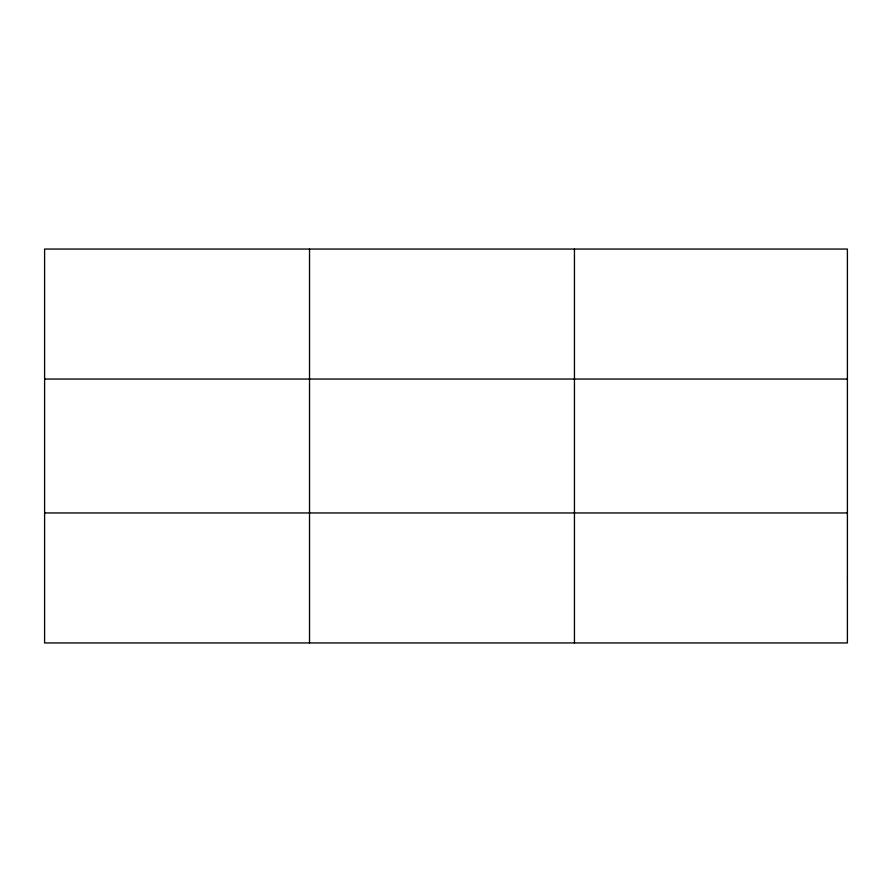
<?xml version="1.0" encoding="UTF-8"?>
<svg xmlns="http://www.w3.org/2000/svg" width="892" height="892" viewBox="0 0 892 892"><rect width="100%" height="100%" fill="white"/><g stroke="black" fill="none" stroke-linecap="round" stroke-linejoin="round"><path stroke-width="1.34" d="M309.524 249.058L309.524 642.942M574.448 249.058L574.448 642.942M44.6 379.044L847.4 379.044M44.6 512.956L847.4 512.956M847.4 577.949L847.4 642.942L44.6 642.942L44.6 249.058L847.4 249.058L847.4 577.949"/></g></svg>
